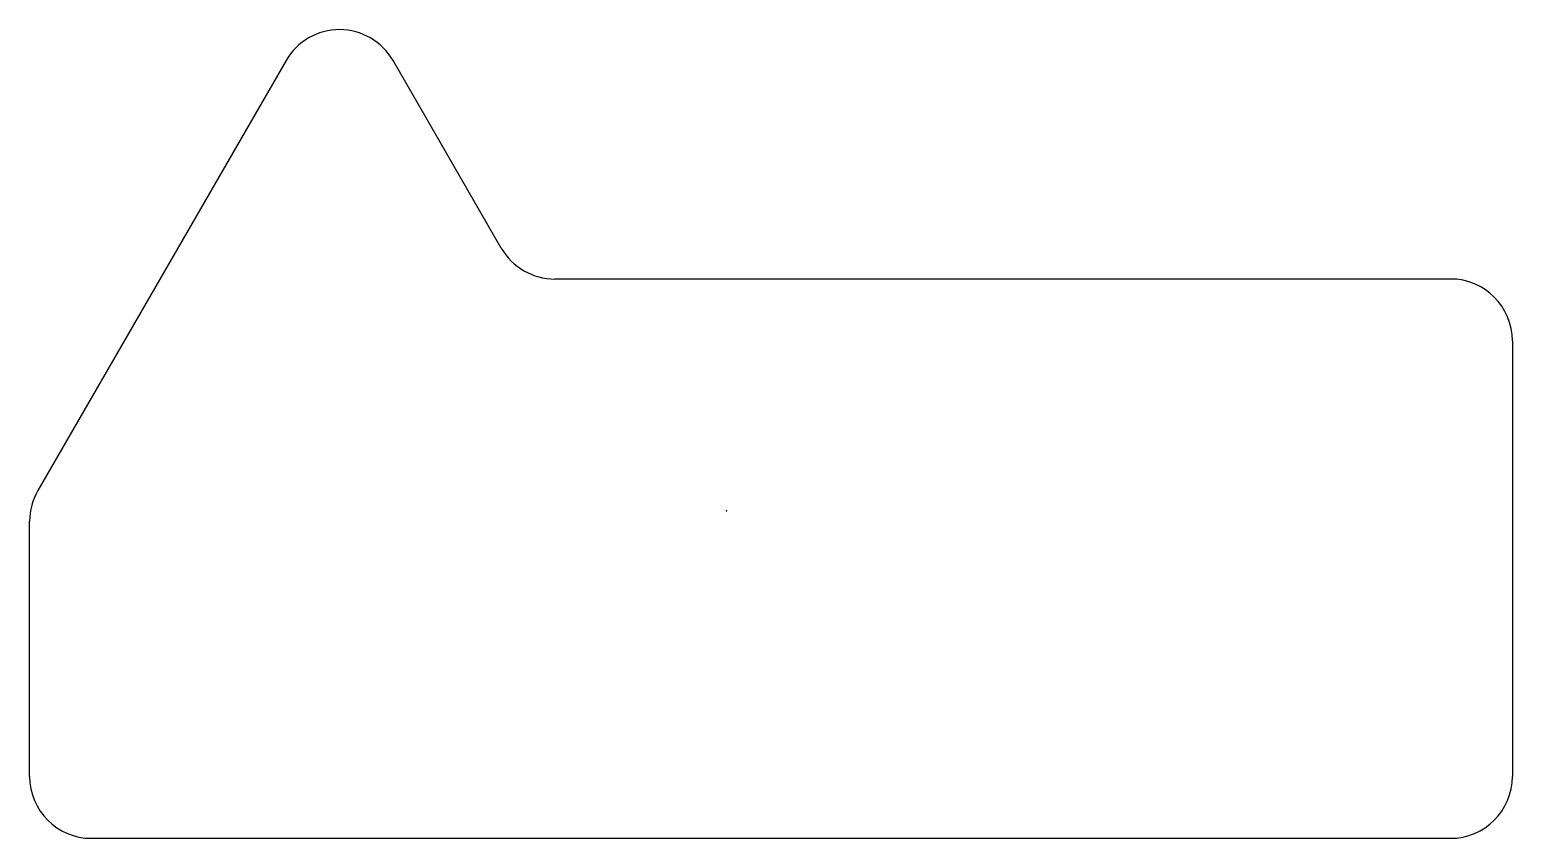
# Model space of a CAD drawing. Header units: millimetres. Extents: x -22.6 to 25.4, y -10.6 to 15.6.
import ezdxf

# ---------------------------------------------------------------- set-up
doc = ezdxf.new("R2010")
doc.units = ezdxf.units.MM
doc.header["$PDSIZE"] = -1
doc.linetypes.add('CENTERX2', pattern=[20.32, 12.7, -2.54, 2.54, -2.54])

msp = doc.modelspace()

# ---------------------------------------------------------------- linework, layer by layer
at = {"color": 7, "linetype": 'Continuous'}
for p, q in [((-14.252, 14.573), (-22.282, 0.665)), ((-7.284, 8.504), (-10.788, 14.573)), ((23.439, 7.504), (-5.552, 7.504)), ((25.439, 5.504), (25.439, -8.596)), ((-22.55, -8.596), (-22.55, -0.335)), ((-20.55, -10.596), (23.439, -10.596))]:
    msp.add_line(p, q, dxfattribs=at)
at = {"color": 7, "linetype": 'CENTERX2'}
msp.add_arc((-12.52, 13.573), 2, 30, 150, dxfattribs=at)
at = {"color": 7, "linetype": 'Continuous'}
for centre, start, end in [((-12.52, 13.573), 30, 150), ((-5.552, 9.504), 210, 270), ((23.439, 5.504), 0, 90), ((-20.55, -0.335), 150, 180), ((-20.55, -8.596), 180, 270), ((23.439, -8.596), 270, 0)]:
    msp.add_arc(centre, 2, start, end, dxfattribs=at)
msp.add_point((0, 0), dxfattribs=at)

doc.saveas('drawing.dxf')
